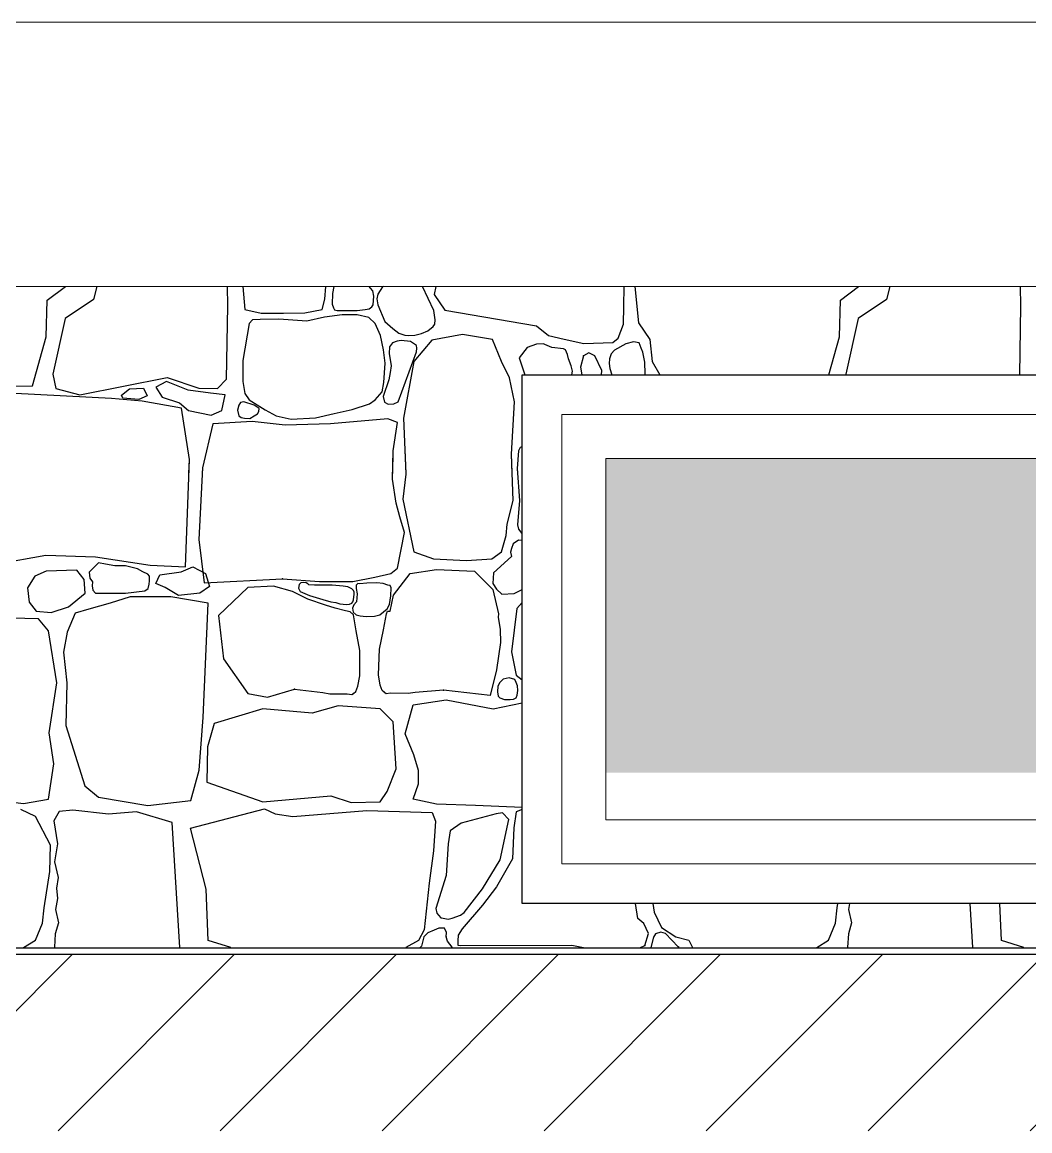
# Model space of a CAD drawing. Header units: feet. Extents: x -10410 to 374725, y -46422 to 88923.
# Drawn here: x 209409 to 210552, y 598 to 1856 of the extents above; entities that cross this region are included whole.
import ezdxf

# ---------------------------------------------------------------- set-up
doc = ezdxf.new("R2010")
doc.units = ezdxf.units.FT
doc.header["$MEASUREMENT"] = 0
for name, color, linetype, lineweight, true_color in [('2D - Общий_Ном._пера__118', 7, 'Continuous', 5, 0x573938), ('Конструктив - Стены Несущие_Ном._пера__87', 7, 'Continuous', 25, 0x6a6a6a), ('Местность - Рельеф_Ном._пера__93', 7, 'Continuous', 25, 0xa2a233)]:
    doc.layers.add(name, color=color, linetype=linetype, lineweight=lineweight, true_color=true_color)
doc.layers.add('Конструктив - Перекрытия_Ном._пера__1', color=7, linetype='Continuous', lineweight=20)
doc.layers.add('Конструктив - Стены Несущие_Ном._пера__120', color=7, linetype='Continuous', lineweight=5)

# ---------------------------------------------------------------- blocks, each defined once
blk = doc.blocks.new('*X14')
at = {"layer": 'Конструктив - Стены Несущие_Ном._пера__87', "linetype": 'Continuous'}
for p, q in [((209437, 1540.9), (209457.7, 1556.2)), ((209493.2, 1556.2), (209489.5, 1541.4)), ((209642, 1534.5), (209641.6, 1556.2)), ((209659.1, 1556.2), (209661.3, 1530)), ((209751.9, 1542), (209753, 1556.2)), ((209760.6, 1548.4), (209760.5, 1536.3)), ((209762.1, 1556.2), (209760.6, 1548.4)), ((209803.8, 1554.3), (209802.5, 1556.2)), ((209806.5, 1551.2), (209803.8, 1554.3)), ((209807.5, 1545.2), (209806.5, 1551.2)), ((209812.3, 1547.7), (209811.1, 1542.3)), ((209817.6, 1555.8), (209812.3, 1547.7)), ((209818.8, 1556.2), (209817.6, 1555.8)), ((209875.7, 1529.2), (209862.9, 1556.2)), ((209877.9, 1556.2), (209876, 1547.1)), ((210091.4, 1533.6), (210091.7, 1556.2)), ((210103.9, 1556.2), (210108.1, 1515.2)), ((210337, 1540.9), (210357.7, 1556.2)), ((210393.2, 1556.2), (210389.5, 1541.4)), ((210542, 1534.5), (210541.6, 1556.2)), ((209436, 1499.1), (209437, 1540.9)), ((209489.5, 1541.4), (209457.3, 1519.9)), ((209749.1, 1530), (209751.9, 1542)), ((209760.5, 1536.3), (209762, 1532.1)), ((209805.5, 1533.4), (209806.7, 1535.4)), ((209806.7, 1535.4), (209807.5, 1545.2)), ((209811.1, 1542.3), (209812, 1535.6)), ((209812, 1535.6), (209820.3, 1516.4)), ((209876, 1547.1), (209888.2, 1529.3)), ((210336, 1499.1), (210337, 1540.9)), ((210389.5, 1541.4), (210357.3, 1519.9)), ((209640.6, 1451), (209642, 1534.5)), ((209661.3, 1530), (209679.6, 1525.9)), ((209679.6, 1525.9), (209705.1, 1526.2)), ((209705.1, 1526.2), (209729.2, 1526.3)), ((209729.2, 1526.3), (209749.1, 1530)), ((209771.8, 1524.3), (209751.5, 1521.5)), ((209762, 1532.1), (209763, 1529.7)), ((209763, 1529.7), (209766, 1529.2)), ((209766, 1529.2), (209788.6, 1529.2)), ((209788.9, 1524), (209771.8, 1524.3)), ((209788.6, 1529.2), (209797.9, 1530)), ((209802.1, 1521.1), (209788.9, 1524)), ((209797.9, 1530), (209802.3, 1531)), ((209802.3, 1531), (209805.5, 1533.4)), ((209877.4, 1518.3), (209875.7, 1529.2)), ((209888.2, 1529.3), (209992.2, 1511.6)), ((210091, 1513.5), (210091.4, 1533.6)), ((210540.7, 1456.2), (210542, 1534.5)), ((209457.3, 1519.9), (209443.2, 1456.7)), ((209666.1, 1514.3), (209658.8, 1472.4)), ((209669.8, 1518.5), (209666.1, 1514.3)), ((209678.8, 1518.8), (209669.8, 1518.5)), ((209699.7, 1519.1), (209678.8, 1518.8)), ((209731.5, 1517.1), (209699.7, 1519.1)), ((209751.5, 1521.5), (209731.5, 1517.1)), ((209809.3, 1514.3), (209802.1, 1521.1)), ((209815.1, 1500.6), (209809.3, 1514.3)), ((209820.3, 1516.4), (209829.1, 1508.8)), ((209869, 1506), (209875, 1511)), ((209875, 1511), (209876.8, 1513.6)), ((209876.8, 1513.6), (209877.4, 1518.3)), ((209992.2, 1511.6), (210005.9, 1500.7)), ((210084.9, 1497.7), (210091, 1513.5)), ((210108.1, 1515.2), (210121, 1496.1)), ((210357.3, 1519.9), (210343.2, 1456.7)), ((209420.4, 1443.6), (209436, 1499.1)), ((209818.5, 1484.6), (209815.1, 1500.6)), ((209829.1, 1508.8), (209836.1, 1503.4)), ((209836.1, 1503.4), (209842.9, 1500.9)), ((209842.9, 1500.9), (209847.1, 1500.6)), ((209847.1, 1500.6), (209854.3, 1501.1)), ((209854.3, 1501.1), (209861.9, 1502.9)), ((209861.9, 1502.9), (209869, 1506)), ((209908.2, 1501.8), (209873.6, 1495.4)), ((209942.4, 1496.3), (209908.2, 1501.8)), ((210005.9, 1500.7), (210023.7, 1496.5)), ((210078.9, 1492.6), (210084.9, 1497.7)), ((210323.9, 1456.2), (210336, 1499.1)), ((209820.4, 1469.4), (209818.5, 1484.6)), ((209825.6, 1487.9), (209824.9, 1480.2)), ((209828.7, 1492.2), (209825.6, 1487.9)), ((209834, 1494.4), (209828.7, 1492.2)), ((209838.7, 1495), (209834, 1494.4)), ((209849.3, 1493.8), (209838.7, 1495)), ((209856.1, 1489.4), (209849.3, 1493.8)), ((209873.6, 1495.4), (209853, 1471.1)), ((209855.9, 1482.3), (209856.3, 1486.5)), ((209856.3, 1486.5), (209856.1, 1489.4)), ((209952.6, 1471.1), (209942.4, 1496.3)), ((209981.6, 1487.2), (209972.4, 1475.5)), ((209992.1, 1490.8), (209981.6, 1487.2)), ((210000.1, 1491.4), (209992.1, 1490.8)), ((210001.8, 1490.6), (210000.1, 1491.4)), ((210009.8, 1487.2), (210001.8, 1490.6)), ((210022.7, 1485.7), (210009.8, 1487.2)), ((210025.1, 1484.5), (210022.7, 1485.7)), ((210023.7, 1496.5), (210045.8, 1491.5)), ((210027.5, 1479), (210025.1, 1484.5)), ((210045.8, 1491.5), (210078.9, 1492.6)), ((210093.6, 1491.4), (210080.9, 1484)), ((210102.3, 1493.4), (210093.6, 1491.4)), ((210108.6, 1492.5), (210102.3, 1493.4)), ((210111.1, 1486.4), (210108.6, 1492.5)), ((210112.9, 1481.8), (210111.1, 1486.4)), ((210121, 1496.1), (210123.5, 1471.1)), ((209658.8, 1472.4), (209659.1, 1448.6)), ((209824.9, 1480.2), (209827.2, 1466.2)), ((209835.2, 1425.3), (209855.9, 1482.3)), ((209972.4, 1475.5), (209978.8, 1456.2)), ((210028.4, 1474.3), (210027.5, 1479)), ((210031.5, 1466.2), (210028.4, 1474.3)), ((210045.5, 1477.8), (210042.2, 1464.6)), ((210051.5, 1481), (210045.5, 1477.8)), ((210058.6, 1477.8), (210051.5, 1481)), ((210066.5, 1460.9), (210058.6, 1477.8)), ((210075.2, 1474.3), (210074.5, 1469.1)), ((210076.8, 1479.7), (210075.2, 1474.3)), ((210080.9, 1484), (210076.8, 1479.7)), ((210115, 1470.5), (210112.9, 1481.8)), ((209818.8, 1447.3), (209820.4, 1469.4)), ((209827.2, 1466.2), (209826.1, 1458.8)), ((209853, 1471.1), (209841.4, 1406.7)), ((209961.7, 1452.5), (209952.6, 1471.1)), ((210033.1, 1460.2), (210031.5, 1466.2)), ((210032.5, 1456.2), (210033.1, 1460.2)), ((210042.2, 1464.6), (210043.7, 1456.2)), ((210065.8, 1456.2), (210066.5, 1460.9)), ((210074.5, 1469.1), (210075.4, 1463.2)), ((210075.4, 1463.2), (210077.7, 1456.2)), ((210115.5, 1457.2), (210115, 1470.5)), ((210123.5, 1471.1), (210132, 1456.2)), ((209443.2, 1456.7), (209446.9, 1440.6)), ((209474.1, 1433.2), (209573.2, 1453)), ((209572.3, 1448.3), (209560.2, 1442.1)), ((209597, 1438.8), (209572.3, 1448.3)), ((209573.2, 1453), (209608.9, 1441.1)), ((209630.2, 1440.6), (209640.6, 1451)), ((209659.1, 1448.6), (209661.1, 1434.7)), ((209817.2, 1436.8), (209818.8, 1447.3)), ((209824.5, 1450.2), (209818.4, 1431.4)), ((209826.1, 1458.8), (209824.5, 1450.2)), ((209967.4, 1425.3), (209961.7, 1452.5)), ((210115.2, 1456.2), (210115.5, 1457.2)), ((210343.2, 1456.7), (210343.3, 1456.2)), ((209294.3, 1441.6), (209420.4, 1443.6)), ((209509.8, 1429.2), (209400.6, 1434.7)), ((209446.9, 1440.6), (209474.1, 1433.2)), ((209521.4, 1433), (209530.5, 1440.3)), ((209530.5, 1440.3), (209546.4, 1440.9)), ((209546.4, 1440.9), (209550.5, 1432.1)), ((209560.2, 1442.1), (209567.3, 1430.9)), ((209622.3, 1435.3), (209597, 1438.8)), ((209608.9, 1441.1), (209630.2, 1440.6)), ((209638.8, 1433.5), (209622.3, 1435.3)), ((209661.1, 1434.7), (209666.1, 1427.8)), ((209809.3, 1427.8), (209817.2, 1436.8)), ((209544.7, 1426), (209509.8, 1429.2)), ((209522.8, 1429.7), (209521.4, 1433)), ((209540.8, 1428.2), (209522.8, 1429.7)), ((209550.5, 1432.1), (209540.8, 1428.2)), ((209589.5, 1418.1), (209544.7, 1426)), ((209567.3, 1430.9), (209587, 1424.4)), ((209587, 1424.4), (209597.3, 1415.6)), ((209635, 1415.6), (209638.8, 1433.5)), ((209654.6, 1421.7), (209652.9, 1416.1)), ((209656.2, 1424.7), (209654.6, 1421.7)), ((209660.3, 1425.4), (209656.2, 1424.7)), ((209672, 1421.7), (209660.3, 1425.4)), ((209666.1, 1427.8), (209684.4, 1416.3)), ((209677.6, 1418), (209672, 1421.7)), ((209783.2, 1416.8), (209802.7, 1423.1)), ((209802.7, 1423.1), (209809.3, 1427.8)), ((209818.4, 1431.4), (209819.8, 1425)), ((209819.8, 1425), (209824, 1422.7)), ((209824, 1422.7), (209830.2, 1423)), ((209830.2, 1423), (209835.2, 1425.3)), ((209963.7, 1366.1), (209967.4, 1425.3)), ((209598.5, 1359.9), (209589.5, 1418.1)), ((209597.3, 1415.6), (209623.2, 1410.3)), ((209623.2, 1410.3), (209635, 1415.6)), ((209652.9, 1416.1), (209654.6, 1409.5)), ((209654.6, 1409.5), (209657, 1407.8)), ((209666.9, 1406.6), (209672, 1409.5)), ((209672, 1409.5), (209675.7, 1411.7)), ((209675.7, 1411.7), (209677.3, 1414.4)), ((209677.3, 1414.4), (209677.6, 1418)), ((209684.4, 1416.3), (209696.7, 1409.5)), ((209696.7, 1409.5), (209713.8, 1405.6)), ((209741.6, 1407.1), (209762.6, 1412.3)), ((209762.6, 1412.3), (209783.2, 1416.8)), ((209624.8, 1400.3), (209613.1, 1350.5)), ((209669.6, 1403), (209624.8, 1400.3)), ((209657, 1407.8), (209661, 1406.9)), ((209661, 1406.9), (209666.9, 1406.6)), ((209706.9, 1398.8), (209669.6, 1403)), ((209758.4, 1400.5), (209706.9, 1398.8)), ((209713.8, 1405.6), (209741.6, 1407.1)), ((209823.6, 1406.2), (209758.4, 1400.5)), ((209834.6, 1402.1), (209823.6, 1406.2)), ((209829.5, 1370), (209834.6, 1402.1)), ((209841.4, 1406.7), (209843.8, 1343.5)), ((209973.8, 1373.5), (209971.9, 1370)), ((209976, 1374.3), (209973.8, 1373.5)), ((209593.8, 1238.3), (209598.5, 1359.9)), ((209829, 1337.5), (209829.5, 1370)), ((209965.7, 1313.6), (209963.7, 1366.1)), ((209971.9, 1370), (209970.1, 1349.9)), ((209613.1, 1350.5), (209609.2, 1269.1)), ((209970.1, 1349.9), (209972.8, 1313.3)), ((209832.8, 1310.3), (209829, 1337.5)), ((209843.8, 1343.5), (209840.4, 1315)), ((209837, 1295.1), (209832.8, 1310.3)), ((209840.4, 1315), (209853, 1255.1)), ((209959, 1286.6), (209965.7, 1313.6)), ((209972.8, 1313.3), (209970.6, 1285.7)), ((209842.3, 1277.1), (209837, 1295.1)), ((209957.8, 1273.7), (209959, 1286.6)), ((209970.6, 1285.7), (209971.9, 1281.1)), ((209834.6, 1236.8), (209842.3, 1277.1)), ((209952.6, 1255.1), (209957.8, 1273.7)), ((209971.9, 1281.1), (209975.6, 1276)), ((209975.6, 1276), (209976, 1275.9)), ((209609.2, 1269.1), (209615.2, 1220.1)), ((209964, 1259), (209962.7, 1254.8)), ((209965.9, 1264.4), (209964, 1259)), ((209971.9, 1268.4), (209965.9, 1264.4)), ((209976, 1267.9), (209971.9, 1268.4)), ((209379, 1241.2), (209435.5, 1251.6)), ((209435.5, 1251.6), (209491.7, 1249.7)), ((209491.7, 1249.7), (209553.9, 1240.2)), ((209853, 1255.1), (209875.3, 1247.4)), ((209875.3, 1247.4), (209912.9, 1245.2)), ((209912.9, 1245.2), (209941.7, 1247.4)), ((209941.7, 1247.4), (209952.6, 1255.1)), ((209964, 1249.9), (209943.3, 1231.5)), ((209962.7, 1254.8), (209964, 1249.9)), ((209436, 1233.1), (209423.1, 1227.6)), ((209470.7, 1234.5), (209436, 1233.1)), ((209478.8, 1223.9), (209470.7, 1234.5)), ((209491.7, 1239.5), (209484.8, 1232.3)), ((209495.3, 1242.9), (209491.7, 1239.5)), ((209503.1, 1241.1), (209495.3, 1242.9)), ((209513.8, 1239.3), (209503.1, 1241.1)), ((209525.9, 1239.5), (209513.8, 1239.3)), ((209539.6, 1235.9), (209525.9, 1239.5)), ((209545.5, 1232.6), (209539.6, 1235.9)), ((209553.9, 1240.2), (209593.8, 1238.3)), ((209589.1, 1232.6), (209602.1, 1238)), ((209602.1, 1238), (209616.6, 1230.8)), ((209827, 1230.8), (209834.6, 1236.8)), ((209848.8, 1230.6), (209878.8, 1235.3)), ((209878.8, 1235.3), (209921.9, 1233.3)), ((209921.9, 1233.3), (209942.8, 1212.3)), ((209423.1, 1227.6), (209414.8, 1214.2)), ((209480.2, 1208.3), (209478.8, 1223.9)), ((209484.8, 1232.3), (209485.4, 1225.2)), ((209485.4, 1225.2), (209488.3, 1221.1)), ((209488.3, 1221.1), (209488.1, 1216.7)), ((209551.1, 1229.9), (209545.5, 1232.6)), ((209553.2, 1227.6), (209551.1, 1229.9)), ((209552.7, 1218.5), (209553.2, 1222.4)), ((209553.2, 1222.4), (209553.2, 1227.6)), ((209560.2, 1219.2), (209564.9, 1229)), ((209564.9, 1229), (209589.1, 1232.6)), ((209615.2, 1220.1), (209703.9, 1224.6)), ((209616.6, 1230.8), (209621.3, 1216)), ((209703.9, 1224.6), (209746.1, 1221.4)), ((209728.3, 1220.4), (209724.7, 1220.1)), ((209730.9, 1219.9), (209728.3, 1220.4)), ((209746.1, 1221.4), (209783.8, 1221.4)), ((209783.8, 1221.4), (209808.8, 1226.4)), ((209808.8, 1226.4), (209827, 1230.8)), ((209829.9, 1205.9), (209848.8, 1230.6)), ((209943.3, 1231.5), (209942.7, 1219.3)), ((209414.8, 1214.2), (209416.4, 1198.1)), ((209461, 1192.9), (209480.2, 1208.3)), ((209488.1, 1216.7), (209488.7, 1211.6)), ((209488.7, 1211.6), (209491.7, 1208.3)), ((209491.7, 1208.3), (209525.9, 1208.3)), ((209525.9, 1208.3), (209547.7, 1211)), ((209547.7, 1211), (209551.6, 1213.6)), ((209551.6, 1213.6), (209552.7, 1218.5)), ((209570.7, 1214.9), (209560.2, 1219.2)), ((209585.9, 1205.5), (209570.7, 1214.9)), ((209610.1, 1208.4), (209585.9, 1205.5)), ((209621.3, 1216), (209610.1, 1208.4)), ((209664.6, 1214.6), (209631.3, 1182.9)), ((209693.7, 1216.2), (209664.6, 1214.6)), ((209715.5, 1210.3), (209693.7, 1216.2)), ((209732.7, 1201.5), (209715.5, 1210.3)), ((209722.9, 1218.1), (209722.3, 1214.1)), ((209722.3, 1214.1), (209724, 1210.3)), ((209724.7, 1220.1), (209722.9, 1218.1)), ((209724, 1210.3), (209734.7, 1205.8)), ((209732.8, 1219), (209730.9, 1219.9)), ((209733.9, 1217.8), (209732.8, 1219)), ((209740.3, 1217.3), (209733.9, 1217.8)), ((209760.2, 1217.4), (209740.3, 1217.3)), ((209773, 1216.2), (209760.2, 1217.4)), ((209778, 1215.4), (209773, 1216.2)), ((209782.6, 1213.2), (209778, 1215.4)), ((209784.4, 1211.5), (209782.6, 1213.2)), ((209785.5, 1209.3), (209784.4, 1211.5)), ((209785.3, 1206.8), (209785.5, 1209.3)), ((209787.7, 1217.4), (209787.4, 1213.6)), ((209787.4, 1213.6), (209788.6, 1207.5)), ((209789.5, 1219.2), (209787.7, 1217.4)), ((209791.7, 1218.9), (209789.5, 1219.2)), ((209799.7, 1219.5), (209791.7, 1218.9)), ((209810.9, 1220), (209799.7, 1219.5)), ((209818.2, 1219.3), (209810.9, 1220)), ((209823.6, 1217.4), (209818.2, 1219.3)), ((209826.1, 1217), (209823.6, 1217.4)), ((209827.3, 1214.4), (209826.1, 1217)), ((209826.9, 1205.4), (209827.3, 1214.4)), ((209942.7, 1219.3), (209947, 1212.7)), ((209942.8, 1212.3), (209949.2, 1184.9)), ((209947, 1212.7), (209952.9, 1207)), ((209952.9, 1207), (209966.7, 1208)), ((209966.7, 1208), (209976, 1212.4)), ((209416.4, 1198.1), (209424.3, 1188)), ((209508.3, 1197.1), (209484.3, 1190.2)), ((209531.1, 1204.1), (209508.3, 1197.1)), ((209554.1, 1204.1), (209531.1, 1204.1)), ((209577.2, 1204.1), (209554.1, 1204.1)), ((209619.7, 1197), (209577.2, 1204.1)), ((209614.1, 1067.4), (209619.7, 1197)), ((209752.7, 1194.7), (209732.7, 1201.5)), ((209734.7, 1205.8), (209749.8, 1201)), ((209749.8, 1201), (209758.8, 1198.6)), ((209758.8, 1198.6), (209764.5, 1197.6)), ((209764.5, 1197.6), (209769.1, 1196.1)), ((209769.1, 1196.1), (209776.6, 1195.4)), ((209776.6, 1195.4), (209780, 1195.7)), ((209780, 1195.7), (209782.6, 1196.9)), ((209782.6, 1196.9), (209783.9, 1198.5)), ((209785.1, 1195.1), (209783.5, 1191.2)), ((209783.9, 1198.5), (209784.4, 1200.8)), ((209784.4, 1200.8), (209785, 1204.2)), ((209785, 1204.2), (209785.3, 1206.8)), ((209788, 1198.6), (209785.1, 1195.1)), ((209788.6, 1207.5), (209788, 1198.6)), ((209822.9, 1190.5), (209825.3, 1195.4)), ((209825.3, 1195.4), (209826.9, 1205.4)), ((209826.1, 1188), (209829.9, 1205.9)), ((209976, 1197.8), (209969.9, 1191)), ((209424.3, 1188), (209441.4, 1186.2)), ((209441.4, 1186.2), (209461, 1192.9)), ((209468.9, 1185.6), (209459.8, 1164.1)), ((209484.3, 1190.2), (209468.9, 1185.6)), ((209631.3, 1182.9), (209637.2, 1133.9)), ((209763.7, 1191.3), (209752.7, 1194.7)), ((209775.5, 1188.2), (209763.7, 1191.3)), ((209780.6, 1187.2), (209775.5, 1188.2)), ((209784.6, 1183.9), (209780.6, 1187.2)), ((209783.5, 1191.2), (209784.3, 1186.9)), ((209784.3, 1186.9), (209787.7, 1183.9)), ((209787.7, 1165.5), (209784.6, 1183.9)), ((209787.7, 1183.9), (209792.1, 1182.6)), ((209792.1, 1182.6), (209799.1, 1181.9)), ((209808.4, 1182.1), (209814.5, 1183.9)), ((209814.5, 1183.9), (209822.9, 1190.5)), ((209818.5, 1166.6), (209822, 1184.9)), ((209822, 1184.9), (209823.1, 1187.7)), ((209823.1, 1187.7), (209826.1, 1188)), ((209949.2, 1184.9), (209948.7, 1181.1)), ((209969.9, 1191), (209964, 1141.7)), ((209427.1, 1179.3), (209396.1, 1179.8)), ((209438.5, 1165.5), (209427.1, 1179.3)), ((209799.1, 1181.9), (209808.4, 1182.1)), ((209948.7, 1181.1), (209951.1, 1167)), ((209448.1, 1106.5), (209438.5, 1165.5)), ((209459.8, 1164.1), (209455.3, 1141.5)), ((209791.7, 1143.4), (209787.7, 1165.5)), ((209813.9, 1144.6), (209818.5, 1166.6)), ((209951.1, 1167), (209951.3, 1152.2)), ((209951.3, 1152.2), (209946.8, 1121.3)), ((209455.3, 1141.5), (209459.2, 1106.7)), ((209637.2, 1133.9), (209664.6, 1094.6)), ((209791.7, 1114.6), (209791.7, 1143.4)), ((209813.1, 1115.7), (209813.9, 1144.6)), ((209964, 1141.7), (209969.2, 1115.2)), ((209946.8, 1121.3), (209939.6, 1092.3)), ((209789.6, 1102.9), (209791.7, 1114.6)), ((209814.8, 1104), (209813.1, 1115.7)), ((209954.5, 1110.6), (209950.6, 1107)), ((209961.2, 1112.1), (209954.5, 1110.6)), ((209967.8, 1110.5), (209961.2, 1112.1)), ((209969.2, 1107), (209967.8, 1110.5)), ((209969.2, 1115.2), (209976, 1109.9)), ((209439.4, 1050), (209448.1, 1106.5)), ((209459.2, 1106.7), (209458.3, 1058.2)), ((209664.6, 1094.6), (209686.8, 1090.4)), ((209686.8, 1090.4), (209717.7, 1099.2)), ((209717.7, 1099.2), (209749.6, 1095.7)), ((209749.6, 1095.7), (209757.6, 1094.2)), ((209782.6, 1093.3), (209784.6, 1094.6)), ((209784.6, 1094.6), (209787.1, 1096.6)), ((209787.1, 1096.6), (209789.6, 1102.9)), ((209817.1, 1097.7), (209814.8, 1104)), ((209819.6, 1095.6), (209817.1, 1097.7)), ((209821.6, 1094.2), (209819.6, 1095.6)), ((209826.7, 1094.7), (209821.6, 1094.2)), ((209846.6, 1094.5), (209826.7, 1094.7)), ((209854.6, 1095.7), (209846.6, 1094.5)), ((209886.6, 1098.4), (209854.6, 1095.7)), ((209939.6, 1092.3), (209886.6, 1098.4)), ((209948.3, 1102.9), (209947.8, 1096.5)), ((209947.8, 1096.5), (209948.7, 1091.6)), ((209950.6, 1107), (209948.3, 1102.9)), ((209970.7, 1103.2), (209969.2, 1107)), ((209970.1, 1092.7), (209970.9, 1097.9)), ((209970.9, 1097.9), (209970.7, 1103.2)), ((209757.6, 1094.2), (209777.5, 1093.9)), ((209777.5, 1093.9), (209782.6, 1093.3)), ((209852.3, 1081.5), (209889.7, 1087.4)), ((209889.7, 1087.4), (209943.2, 1077)), ((209943.2, 1077), (209976, 1083.8)), ((209948.7, 1091.6), (209950.6, 1089.4)), ((209950.6, 1089.4), (209955.9, 1087.6)), ((209955.9, 1087.6), (209962.2, 1087.5)), ((209962.2, 1087.5), (209966.3, 1087.9)), ((209966.3, 1087.9), (209969.2, 1089.4)), ((209969.2, 1089.4), (209970.1, 1092.7)), ((209681.8, 1077), (209626.3, 1060.4)), ((209737.8, 1072.3), (209681.8, 1077)), ((209767.3, 1080.5), (209737.8, 1072.3)), ((209814.9, 1077), (209767.3, 1080.5)), ((209829.7, 1062.2), (209814.9, 1077)), ((209843.1, 1048.8), (209852.3, 1081.5)), ((209458.3, 1058.2), (209479.8, 989.6)), ((209609.4, 1007.3), (209614.1, 1067.4)), ((209626.3, 1060.4), (209618.8, 1034)), ((209832.9, 1008.9), (209829.7, 1062.2)), ((209444.6, 1014.6), (209439.4, 1050)), ((209853, 1024.8), (209843.1, 1048.8)), ((209618.8, 1034), (209618.3, 993.7)), ((209858.2, 1007.2), (209853, 1024.8)), ((209438.5, 974.7), (209444.6, 1014.6)), ((209600, 973.2), (209609.4, 1007.3)), ((209822.8, 983.4), (209832.9, 1008.9)), ((209858.5, 991.8), (209858.2, 1007.2)), ((209479.8, 989.6), (209495.2, 976.7)), ((209618.3, 993.7), (209681.8, 971.5)), ((209814.9, 971.5), (209822.8, 983.4)), ((209852.3, 974.7), (209858.5, 991.8)), ((209321.6, 980.4), (209410.2, 969.8)), ((209410.2, 969.8), (209438.5, 974.7)), ((209495.2, 976.7), (209551.2, 967.3)), ((209551.2, 967.3), (209600, 973.2)), ((209681.8, 971.5), (209758.9, 978.2)), ((209758.9, 978.2), (209781.9, 970.8)), ((209781.9, 970.8), (209814.9, 971.5)), ((209878.8, 969), (209852.3, 974.7)), ((209923.1, 967.3), (209878.8, 969)), ((209423.6, 954.9), (209407, 962.8)), ((209450.6, 960.4), (209444.6, 949.9)), ((209466.2, 961.9), (209450.6, 960.4)), ((209506.6, 957.6), (209466.2, 961.9)), ((209538.3, 960.1), (209506.6, 957.6)), ((209578.8, 948), (209538.3, 960.1)), ((209599.7, 941.7), (209683.6, 963.6)), ((209683.6, 963.6), (209695.7, 957.9)), ((209695.7, 957.9), (209715.7, 954.9)), ((209715.7, 954.9), (209799.7, 961.6)), ((209799.7, 961.6), (209873.8, 959.4)), ((209873.8, 959.4), (209877.7, 949.5)), ((209946.4, 957.9), (209906.7, 947.2)), ((209976, 965.1), (209923.1, 967.3)), ((209953.8, 958.9), (209946.4, 957.9)), ((209960.8, 951.5), (209953.8, 958.9)), ((209969.2, 960.1), (209966.4, 942)), ((209976, 962.7), (209969.2, 960.1)), ((209440.7, 922.2), (209423.6, 954.9)), ((209444.6, 949.9), (209448.6, 923.8)), ((209587.4, 806.2), (209578.8, 948)), ((209877.7, 949.5), (209875.5, 916)), ((209906.7, 947.2), (209894.4, 938.8)), ((209951.1, 905.9), (209960.8, 951.5)), ((209617.4, 872.3), (209599.7, 941.7)), ((209894.4, 938.8), (209891.9, 923.7)), ((209966.4, 942), (209965, 906.9)), ((209439.9, 892.5), (209440.7, 922.2)), ((209448.6, 923.8), (209445.3, 903.3)), ((209891.9, 923.7), (209889.9, 887.8)), ((209875.5, 916), (209870.5, 879.4)), ((209931, 872.9), (209951.1, 905.9)), ((209965, 906.9), (209946.9, 875.2)), ((209445.3, 903.3), (209449.3, 885.8)), ((209433.5, 851.1), (209439.9, 892.5)), ((209449.3, 885.8), (209447.4, 873.7)), ((209889.9, 887.8), (209877.9, 850.4)), ((209447.4, 873.7), (209448.5, 861.8)), ((209619.7, 814.3), (209617.4, 872.3)), ((209870.5, 879.4), (209864.9, 826.4)), ((209910, 845.9), (209931, 872.9)), ((209946.9, 875.2), (209931, 854.4)), ((209448.5, 861.8), (209446.3, 849.3)), ((210107.1, 839), (210104.4, 856.2)), ((210124.1, 856.2), (210125.7, 846.4)), ((210333.5, 851.1), (210334.3, 856.2)), ((210347.5, 856.2), (210346.3, 849.3)), ((210487.4, 806.2), (210484.4, 856.2)), ((210519.7, 814.3), (210518, 856.2)), ((209431.5, 833.8), (209433.5, 851.1)), ((209446.3, 849.3), (209449.7, 834.1)), ((209877.9, 850.4), (209879.2, 845.1)), ((209879.2, 845.1), (209881.2, 843)), ((209881.2, 843), (209883.5, 840)), ((209896.4, 839.7), (209906.1, 843.1)), ((209906.1, 843.1), (209910, 845.9)), ((209931, 854.4), (209908, 827.6)), ((210125.7, 846.4), (210134.1, 829.1)), ((210331.5, 833.8), (210333.5, 851.1)), ((210346.3, 849.3), (210349.7, 834.1)), ((209423.6, 814.5), (209431.5, 833.8)), ((209449.7, 834.1), (209446.2, 821.8)), ((209883.5, 840), (209886.3, 839.4)), ((209886.3, 839.4), (209891.8, 838.4)), ((209891.8, 838.4), (209896.4, 839.7)), ((210114.1, 833.6), (210107.1, 839)), ((210119.3, 822.2), (210114.1, 833.6)), ((210323.6, 814.5), (210331.5, 833.8)), ((210349.7, 834.1), (210346.2, 821.8)), ((209446.2, 821.8), (209445.1, 806.6)), ((209864.9, 826.4), (209858.2, 814)), ((209864.4, 818.4), (209861.9, 807.6)), ((209869, 822.8), (209864.4, 818.4)), ((209876.1, 826), (209869, 822.8)), ((209881.3, 828.2), (209876.1, 826)), ((209887.9, 828.1), (209881.3, 828.2)), ((209890, 823.2), (209887.9, 828.1)), ((209889.7, 818.4), (209890, 823.2)), ((209891.4, 813.5), (209889.7, 818.4)), ((209903.5, 820.1), (209903, 813.8)), ((209908, 827.6), (209903.5, 820.1)), ((210115.3, 808.5), (210119.3, 822.2)), ((210125.1, 817.9), (210122.1, 806.2)), ((210127.3, 821.7), (210125.1, 817.9)), ((210133.3, 823.8), (210127.3, 821.7)), ((210138.5, 822.2), (210133.3, 823.8)), ((210134.1, 829.1), (210150.2, 818.4)), ((210153.1, 806.9), (210138.5, 822.2)), ((210150.2, 818.4), (210165.1, 814.5)), ((210346.2, 821.8), (210345.1, 806.6)), ((209410.2, 806.2), (209423.6, 814.5)), ((209445.1, 806.6), (209445.1, 806.2)), ((209645.2, 806.2), (209619.7, 814.3)), ((209858.2, 814), (209844.1, 806.2)), ((209861.9, 807.6), (209860.2, 806.2)), ((209896.6, 806.6), (209891.4, 813.5)), ((209896.7, 806.2), (209896.6, 806.6)), ((209903, 813.8), (209902.9, 808.9)), ((209902.9, 808.9), (209905.5, 808.5)), ((209905.5, 808.5), (210032.3, 808.8)), ((210032.3, 808.8), (210045.6, 806.2)), ((210110.1, 806.2), (210115.3, 808.5)), ((210154, 806.2), (210153.1, 806.9)), ((210165.1, 814.5), (210169.1, 806.2)), ((210310.2, 806.2), (210323.6, 814.5)), ((210345.1, 806.6), (210345.1, 806.2)), ((210545.2, 806.2), (210519.7, 814.3))]:
    blk.add_line(p, q, dxfattribs=at)
for p in [(210045.5, 1477.8), (209703.9, 1224.6), (209717.7, 1099.2), (209784.6, 1094.6), (209784.6, 1094.6), (209819.6, 1095.6), (209819.6, 1095.6), (209886.6, 1098.4), (209889.7, 818.4), (210115.3, 808.5)]:
    blk.add_point(p, dxfattribs=at)
blk = doc.blocks.new('Штриховка_7', base_point=(0, 0))
at = {"layer": 'Конструктив - Стены Несущие_Ном._пера__87', "linetype": 'Continuous'}
blk.add_blockref('*X14', (0, 0), dxfattribs=at)
blk = doc.blocks.new('*X20')
at = {"layer": 'Конструктив - Стены Несущие_Ном._пера__87', "linetype": 'Continuous'}
for p, q in [((209437, 1540.9), (209457.7, 1556.2)), ((209493.2, 1556.2), (209489.5, 1541.4)), ((209642, 1534.5), (209641.6, 1556.2)), ((209659.1, 1556.2), (209661.3, 1530)), ((209751.9, 1542), (209753, 1556.2)), ((209760.6, 1548.4), (209760.5, 1536.3)), ((209762.1, 1556.2), (209760.6, 1548.4)), ((209803.8, 1554.3), (209802.5, 1556.2)), ((209806.5, 1551.2), (209803.8, 1554.3)), ((209807.5, 1545.2), (209806.5, 1551.2)), ((209812.3, 1547.7), (209811.1, 1542.3)), ((209817.6, 1555.8), (209812.3, 1547.7)), ((209818.8, 1556.2), (209817.6, 1555.8)), ((209875.7, 1529.2), (209862.9, 1556.2)), ((209877.9, 1556.2), (209876, 1547.1)), ((210091.4, 1533.6), (210091.7, 1556.2)), ((210103.9, 1556.2), (210108.1, 1515.2)), ((210337, 1540.9), (210357.7, 1556.2)), ((210393.2, 1556.2), (210389.5, 1541.4)), ((210542, 1534.5), (210541.6, 1556.2)), ((209436, 1499.1), (209437, 1540.9)), ((209489.5, 1541.4), (209457.3, 1519.9)), ((209749.1, 1530), (209751.9, 1542)), ((209760.5, 1536.3), (209762, 1532.1)), ((209805.5, 1533.4), (209806.7, 1535.4)), ((209806.7, 1535.4), (209807.5, 1545.2)), ((209811.1, 1542.3), (209812, 1535.6)), ((209812, 1535.6), (209820.3, 1516.4)), ((209876, 1547.1), (209888.2, 1529.3)), ((210336, 1499.1), (210337, 1540.9)), ((210389.5, 1541.4), (210357.3, 1519.9)), ((209640.6, 1451), (209642, 1534.5)), ((209661.3, 1530), (209679.6, 1525.9)), ((209679.6, 1525.9), (209705.1, 1526.2)), ((209705.1, 1526.2), (209729.2, 1526.3)), ((209729.2, 1526.3), (209749.1, 1530)), ((209771.8, 1524.3), (209751.5, 1521.5)), ((209762, 1532.1), (209763, 1529.7)), ((209763, 1529.7), (209766, 1529.2)), ((209766, 1529.2), (209788.6, 1529.2)), ((209788.9, 1524), (209771.8, 1524.3)), ((209788.6, 1529.2), (209797.9, 1530)), ((209802.1, 1521.1), (209788.9, 1524)), ((209797.9, 1530), (209802.3, 1531)), ((209802.3, 1531), (209805.5, 1533.4)), ((209877.4, 1518.3), (209875.7, 1529.2)), ((209888.2, 1529.3), (209992.2, 1511.6)), ((210091, 1513.5), (210091.4, 1533.6)), ((210540.7, 1456.2), (210542, 1534.5)), ((209457.3, 1519.9), (209443.2, 1456.7)), ((209666.1, 1514.3), (209658.8, 1472.4)), ((209669.8, 1518.5), (209666.1, 1514.3)), ((209678.8, 1518.8), (209669.8, 1518.5)), ((209699.7, 1519.1), (209678.8, 1518.8)), ((209731.5, 1517.1), (209699.7, 1519.1)), ((209751.5, 1521.5), (209731.5, 1517.1)), ((209809.3, 1514.3), (209802.1, 1521.1)), ((209815.1, 1500.6), (209809.3, 1514.3)), ((209820.3, 1516.4), (209829.1, 1508.8)), ((209869, 1506), (209875, 1511)), ((209875, 1511), (209876.8, 1513.6)), ((209876.8, 1513.6), (209877.4, 1518.3)), ((209992.2, 1511.6), (210005.9, 1500.7)), ((210084.9, 1497.7), (210091, 1513.5)), ((210108.1, 1515.2), (210121, 1496.1)), ((210357.3, 1519.9), (210343.2, 1456.7)), ((209420.4, 1443.6), (209436, 1499.1)), ((209818.5, 1484.6), (209815.1, 1500.6)), ((209829.1, 1508.8), (209836.1, 1503.4)), ((209836.1, 1503.4), (209842.9, 1500.9)), ((209842.9, 1500.9), (209847.1, 1500.6)), ((209847.1, 1500.6), (209854.3, 1501.1)), ((209854.3, 1501.1), (209861.9, 1502.9)), ((209861.9, 1502.9), (209869, 1506)), ((209908.2, 1501.8), (209873.6, 1495.4)), ((209942.4, 1496.3), (209908.2, 1501.8)), ((210005.9, 1500.7), (210023.7, 1496.5)), ((210078.9, 1492.6), (210084.9, 1497.7)), ((210323.9, 1456.2), (210336, 1499.1)), ((209820.4, 1469.4), (209818.5, 1484.6)), ((209825.6, 1487.9), (209824.9, 1480.2)), ((209828.7, 1492.2), (209825.6, 1487.9)), ((209834, 1494.4), (209828.7, 1492.2)), ((209838.7, 1495), (209834, 1494.4)), ((209849.3, 1493.8), (209838.7, 1495)), ((209856.1, 1489.4), (209849.3, 1493.8)), ((209873.6, 1495.4), (209853, 1471.1)), ((209855.9, 1482.3), (209856.3, 1486.5)), ((209856.3, 1486.5), (209856.1, 1489.4)), ((209952.6, 1471.1), (209942.4, 1496.3)), ((209981.6, 1487.2), (209972.4, 1475.5)), ((209992.1, 1490.8), (209981.6, 1487.2)), ((210000.1, 1491.4), (209992.1, 1490.8)), ((210001.8, 1490.6), (210000.1, 1491.4)), ((210009.8, 1487.2), (210001.8, 1490.6)), ((210022.7, 1485.7), (210009.8, 1487.2)), ((210025.1, 1484.5), (210022.7, 1485.7)), ((210023.7, 1496.5), (210045.8, 1491.5)), ((210027.5, 1479), (210025.1, 1484.5)), ((210045.8, 1491.5), (210078.9, 1492.6)), ((210093.6, 1491.4), (210080.9, 1484)), ((210102.3, 1493.4), (210093.6, 1491.4)), ((210108.6, 1492.5), (210102.3, 1493.4)), ((210111.1, 1486.4), (210108.6, 1492.5)), ((210112.9, 1481.8), (210111.1, 1486.4)), ((210121, 1496.1), (210123.5, 1471.1)), ((209658.8, 1472.4), (209659.1, 1448.6)), ((209824.9, 1480.2), (209827.2, 1466.2)), ((209835.2, 1425.3), (209855.9, 1482.3)), ((209972.4, 1475.5), (209978.8, 1456.2)), ((210028.4, 1474.3), (210027.5, 1479)), ((210031.5, 1466.2), (210028.4, 1474.3)), ((210045.5, 1477.8), (210042.2, 1464.6)), ((210051.5, 1481), (210045.5, 1477.8)), ((210058.6, 1477.8), (210051.5, 1481)), ((210066.5, 1460.9), (210058.6, 1477.8)), ((210075.2, 1474.3), (210074.5, 1469.1)), ((210076.8, 1479.7), (210075.2, 1474.3)), ((210080.9, 1484), (210076.8, 1479.7)), ((210115, 1470.5), (210112.9, 1481.8)), ((209818.8, 1447.3), (209820.4, 1469.4)), ((209827.2, 1466.2), (209826.1, 1458.8)), ((209853, 1471.1), (209841.4, 1406.7)), ((209961.7, 1452.5), (209952.6, 1471.1)), ((210033.1, 1460.2), (210031.5, 1466.2)), ((210032.5, 1456.2), (210033.1, 1460.2)), ((210042.2, 1464.6), (210043.7, 1456.2)), ((210065.8, 1456.2), (210066.5, 1460.9)), ((210074.5, 1469.1), (210075.4, 1463.2)), ((210075.4, 1463.2), (210077.7, 1456.2)), ((210115.5, 1457.2), (210115, 1470.5)), ((210123.5, 1471.1), (210132, 1456.2)), ((209443.2, 1456.7), (209446.9, 1440.6)), ((209474.1, 1433.2), (209573.2, 1453)), ((209572.3, 1448.3), (209560.2, 1442.1)), ((209597, 1438.8), (209572.3, 1448.3)), ((209573.2, 1453), (209608.9, 1441.1)), ((209630.2, 1440.6), (209640.6, 1451)), ((209659.1, 1448.6), (209661.1, 1434.7)), ((209817.2, 1436.8), (209818.8, 1447.3)), ((209824.5, 1450.2), (209818.4, 1431.4)), ((209826.1, 1458.8), (209824.5, 1450.2)), ((209967.4, 1425.3), (209961.7, 1452.5)), ((210115.2, 1456.2), (210115.5, 1457.2)), ((210343.2, 1456.7), (210343.3, 1456.2)), ((209294.3, 1441.6), (209420.4, 1443.6)), ((209509.8, 1429.2), (209400.6, 1434.7)), ((209446.9, 1440.6), (209474.1, 1433.2)), ((209521.4, 1433), (209530.5, 1440.3)), ((209530.5, 1440.3), (209546.4, 1440.9)), ((209546.4, 1440.9), (209550.5, 1432.1)), ((209560.2, 1442.1), (209567.3, 1430.9)), ((209622.3, 1435.3), (209597, 1438.8)), ((209608.9, 1441.1), (209630.2, 1440.6)), ((209638.8, 1433.5), (209622.3, 1435.3)), ((209661.1, 1434.7), (209666.1, 1427.8)), ((209809.3, 1427.8), (209817.2, 1436.8)), ((209544.7, 1426), (209509.8, 1429.2)), ((209522.8, 1429.7), (209521.4, 1433)), ((209540.8, 1428.2), (209522.8, 1429.7)), ((209550.5, 1432.1), (209540.8, 1428.2)), ((209589.5, 1418.1), (209544.7, 1426)), ((209567.3, 1430.9), (209587, 1424.4)), ((209587, 1424.4), (209597.3, 1415.6)), ((209635, 1415.6), (209638.8, 1433.5)), ((209654.6, 1421.7), (209652.9, 1416.1)), ((209656.2, 1424.7), (209654.6, 1421.7)), ((209660.3, 1425.4), (209656.2, 1424.7)), ((209672, 1421.7), (209660.3, 1425.4)), ((209666.1, 1427.8), (209684.4, 1416.3)), ((209677.6, 1418), (209672, 1421.7)), ((209783.2, 1416.8), (209802.7, 1423.1)), ((209802.7, 1423.1), (209809.3, 1427.8)), ((209818.4, 1431.4), (209819.8, 1425)), ((209819.8, 1425), (209824, 1422.7)), ((209824, 1422.7), (209830.2, 1423)), ((209830.2, 1423), (209835.2, 1425.3)), ((209963.7, 1366.1), (209967.4, 1425.3)), ((209598.5, 1359.9), (209589.5, 1418.1)), ((209597.3, 1415.6), (209623.2, 1410.3)), ((209623.2, 1410.3), (209635, 1415.6)), ((209652.9, 1416.1), (209654.6, 1409.5)), ((209654.6, 1409.5), (209657, 1407.8)), ((209666.9, 1406.6), (209672, 1409.5)), ((209672, 1409.5), (209675.7, 1411.7)), ((209675.7, 1411.7), (209677.3, 1414.4)), ((209677.3, 1414.4), (209677.6, 1418)), ((209684.4, 1416.3), (209696.7, 1409.5)), ((209696.7, 1409.5), (209713.8, 1405.6)), ((209741.6, 1407.1), (209762.6, 1412.3)), ((209762.6, 1412.3), (209783.2, 1416.8)), ((209624.8, 1400.3), (209613.1, 1350.5)), ((209669.6, 1403), (209624.8, 1400.3)), ((209657, 1407.8), (209661, 1406.9)), ((209661, 1406.9), (209666.9, 1406.6)), ((209706.9, 1398.8), (209669.6, 1403)), ((209758.4, 1400.5), (209706.9, 1398.8)), ((209713.8, 1405.6), (209741.6, 1407.1)), ((209823.6, 1406.2), (209758.4, 1400.5)), ((209834.6, 1402.1), (209823.6, 1406.2)), ((209829.5, 1370), (209834.6, 1402.1)), ((209841.4, 1406.7), (209843.8, 1344.1)), ((209973.8, 1373.5), (209971.9, 1370)), ((209976, 1374.3), (209973.8, 1373.5)), ((209597.8, 1344.1), (209598.5, 1359.9)), ((209829.1, 1344.1), (209829.5, 1370)), ((209964.5, 1344.1), (209963.7, 1366.1)), ((209971.9, 1370), (209970.1, 1349.9)), ((209613.1, 1350.5), (209612.8, 1344.1)), ((209970.1, 1349.9), (209970.5, 1344.1))]:
    blk.add_line(p, q, dxfattribs=at)
blk.add_point((210045.5, 1477.8), dxfattribs=at)
blk = doc.blocks.new('Штриховка_10', base_point=(0, 0))
at = {"layer": 'Конструктив - Стены Несущие_Ном._пера__87', "linetype": 'Continuous'}
blk.add_blockref('*X20', (0, 0), dxfattribs=at)

msp = doc.modelspace()

# ---------------------------------------------------------------- hatches: boundary and pattern name
at = {"layer": '2D - Общий_Ном._пера__118', "linetype": 'Continuous'}
h = msp.add_hatch(dxfattribs=at)
h.set_pattern_fill('ЛИНИИ_НАКЛОННЫЕ__ШАГ_1_5_', color=256, style=0, pattern_type=2)
h.set_pattern_definition([(45, (0, 0), (-91.92388, 91.92388), [])])
h.paths.add_polyline_path([(197003.77443, 598.22003), (197003.77443, 805.87582), (199558.87982, 805.87582), (199558.87982, 798.22003), (221073.1854, 798.22003), (221073.1854, 792.45656), (226154.72566, 792.45656), (226154.72566, 598.22003), (221073.1854, 598.22003), (199558.87982, 598.22003)])
at = {"layer": 'Конструктив - Стены Несущие_Ном._пера__120', "linetype": 'Continuous', "lineweight": 0, "true_color": 0x000000}
msp.add_hatch(color=18, dxfattribs=at).paths.add_polyline_path([(210780.99377, 1361.22004), (210070.99376, 1361.22003), (210070.99376, 1004.67666), (210635.99374, 1004.6767), (210635.99374, 951.22003), (210780.99377, 951.22004)])

# ---------------------------------------------------------------- linework, layer by layer
at = {"layer": 'Конструктив - Перекрытия_Ном._пера__1', "linetype": 'Continuous'}
for p, q in [((212644.61784, 1856.22002), (203749.67973, 1856.22002)), ((218387.98666, 1556.22003), (203749.67973, 1556.22003)), ((203749.67973, 1556.21998), (212644.61784, 1556.21998))]:
    msp.add_line(p, q, dxfattribs=at)
at = {"layer": 'Конструктив - Стены Несущие_Ном._пера__120', "linetype": 'Continuous'}
for p, q in [((210020.99377, 1361.22003), (210020.99377, 1411.22003)), ((210020.99377, 1411.22003), (210830.99377, 1411.22003)), ((210020.99377, 951.22003), (210020.99377, 1361.22003)), ((210070.99377, 1361.22003), (210070.99377, 951.22003)), ((210780.99377, 1361.22003), (210070.99377, 1361.22003)), ((210020.99377, 901.22003), (210020.99377, 951.22003)), ((210070.99377, 951.22003), (210780.99377, 951.22003)), ((210830.99377, 901.22003), (210020.99377, 901.22003))]:
    msp.add_line(p, q, dxfattribs=at)
at = {"layer": 'Конструктив - Стены Несущие_Ном._пера__87', "linetype": 'Continuous'}
for p, q in [((209975.99377, 856.22003), (209975.99377, 1456.22003)), ((209975.99377, 1456.22003), (210875.99377, 1456.22003)), ((210875.99377, 856.22003), (209975.99377, 856.22003))]:
    msp.add_line(p, q, dxfattribs=at)
at = {"layer": 'Местность - Рельеф_Ном._пера__93', "linetype": 'Continuous'}
for p, q in [((198724.25953, 805.87582), (217387.33147, 805.87582)), ((220599.67988, 798.22003), (199688.44429, 798.22003))]:
    msp.add_line(p, q, dxfattribs=at)

# ---------------------------------------------------------------- block references
at = {"layer": 'Конструктив - Стены Несущие_Ном._пера__87', "linetype": 'Continuous'}
for name in ['Штриховка_7', 'Штриховка_10']:
    msp.add_blockref(name, (0, 0), dxfattribs=at)

doc.saveas('drawing.dxf')
